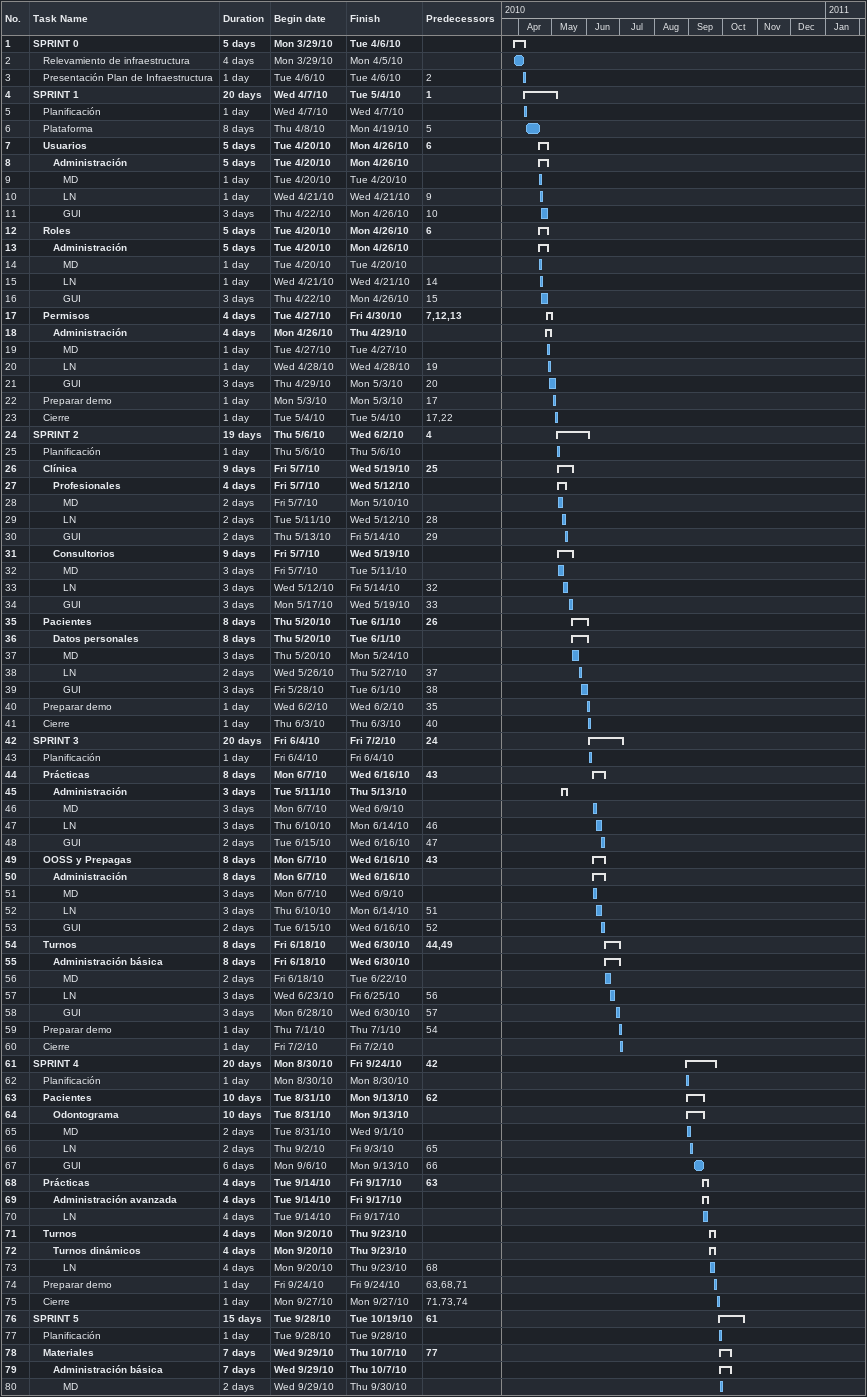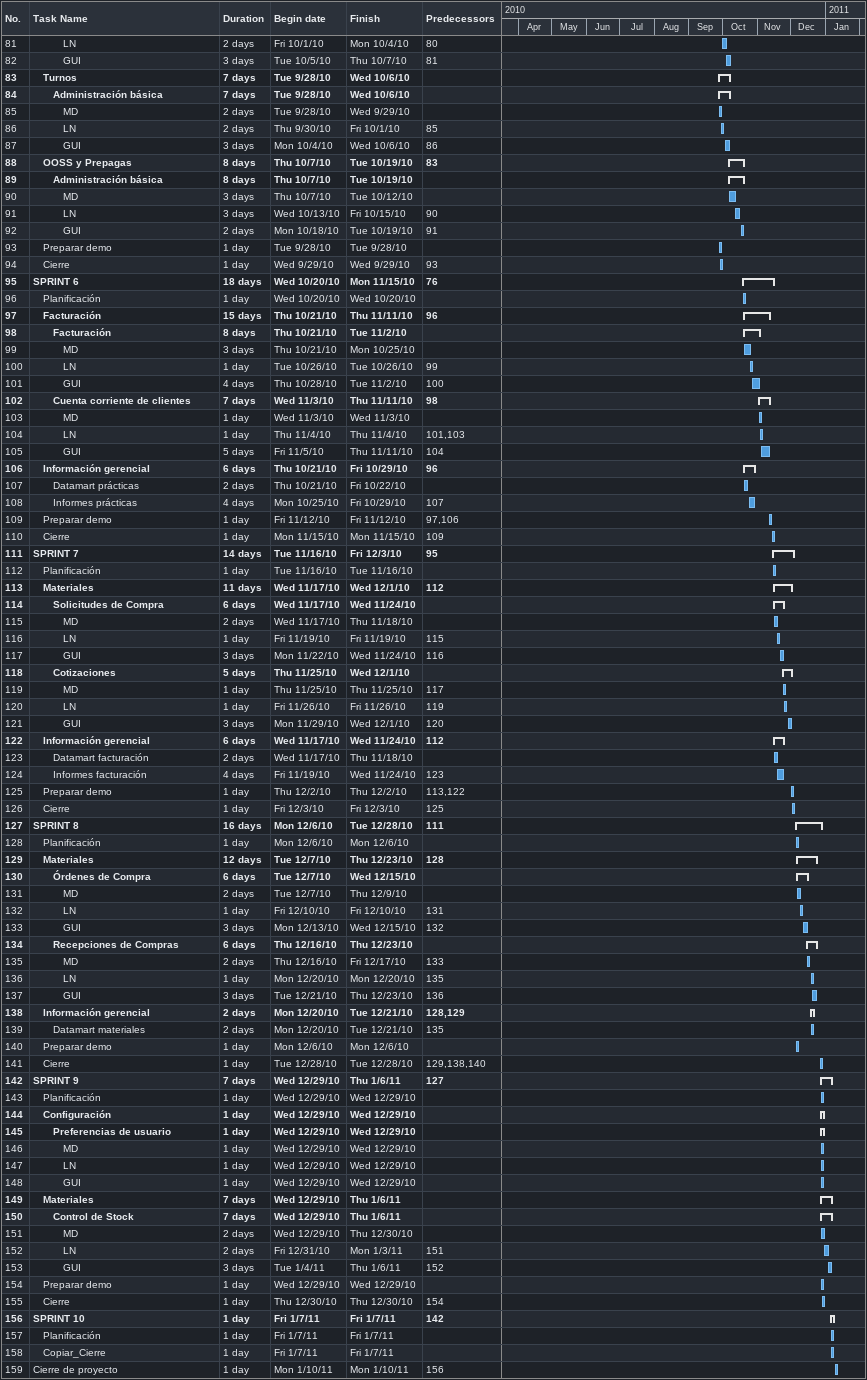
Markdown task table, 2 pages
| ID | Level | Task | Duration | Start | Finish | Predecessors |
|---|---|---|---|---|---|---|
| 1 | 1 | **SPRINT 0** | 5d | 2010-03-29 | 2010-04-06 |  |
| 2 | 2 | Relevamiento de infraestructura | 4d | 2010-03-29 | 2010-04-05 |  |
| 3 | 2 | Presentación Plan de Infraestructura | 1d | 2010-04-06 | 2010-04-06 | 2 |
| 4 | 1 | **SPRINT 1** | 20d | 2010-04-07 | 2010-05-04 | 1 |
| 5 | 2 | Planificación | 1d | 2010-04-07 | 2010-04-07 |  |
| 6 | 2 | Plataforma | 8d | 2010-04-08 | 2010-04-19 | 5 |
| 7 | 2 | **Usuarios** | 5d | 2010-04-20 | 2010-04-26 | 6 |
| 8 | 3 | **Administración** | 5d | 2010-04-20 | 2010-04-26 |  |
| 9 | 4 | MD | 1d | 2010-04-20 | 2010-04-20 |  |
| 10 | 4 | LN | 1d | 2010-04-21 | 2010-04-21 | 9 |
| 11 | 4 | GUI | 3d | 2010-04-22 | 2010-04-26 | 10 |
| 12 | 2 | **Roles** | 5d | 2010-04-20 | 2010-04-26 | 6 |
| 13 | 3 | **Administración** | 5d | 2010-04-20 | 2010-04-26 |  |
| 14 | 4 | MD | 1d | 2010-04-20 | 2010-04-20 |  |
| 15 | 4 | LN | 1d | 2010-04-21 | 2010-04-21 | 14 |
| 16 | 4 | GUI | 3d | 2010-04-22 | 2010-04-26 | 15 |
| 17 | 2 | **Permisos** | 4d | 2010-04-27 | 2010-04-30 | 7, 12, 13 |
| 18 | 3 | **Administración** | 4d | 2010-04-26 | 2010-04-29 |  |
| 19 | 4 | MD | 1d | 2010-04-27 | 2010-04-27 |  |
| 20 | 4 | LN | 1d | 2010-04-28 | 2010-04-28 | 19 |
| 21 | 4 | GUI | 3d | 2010-04-29 | 2010-05-03 | 20 |
| 22 | 2 | Preparar demo | 1d | 2010-05-03 | 2010-05-03 | 17 |
| 23 | 2 | Cierre | 1d | 2010-05-04 | 2010-05-04 | 17, 22 |
| 24 | 1 | **SPRINT 2** | 19d | 2010-05-06 | 2010-06-02 | 4 |
| 25 | 2 | Planificación | 1d | 2010-05-06 | 2010-05-06 |  |
| 26 | 2 | **Clínica** | 9d | 2010-05-07 | 2010-05-19 | 25 |
| 27 | 3 | **Profesionales** | 4d | 2010-05-07 | 2010-05-12 |  |
| 28 | 4 | MD | 2d | 2010-05-07 | 2010-05-10 |  |
| 29 | 4 | LN | 2d | 2010-05-11 | 2010-05-12 | 28 |
| 30 | 4 | GUI | 2d | 2010-05-13 | 2010-05-14 | 29 |
| 31 | 3 | **Consultorios** | 9d | 2010-05-07 | 2010-05-19 |  |
| 32 | 4 | MD | 3d | 2010-05-07 | 2010-05-11 |  |
| 33 | 4 | LN | 3d | 2010-05-12 | 2010-05-14 | 32 |
| 34 | 4 | GUI | 3d | 2010-05-17 | 2010-05-19 | 33 |
| 35 | 2 | **Pacientes** | 8d | 2010-05-20 | 2010-06-01 | 26 |
| 36 | 3 | **Datos personales** | 8d | 2010-05-20 | 2010-06-01 |  |
| 37 | 4 | MD | 3d | 2010-05-20 | 2010-05-24 |  |
| 38 | 4 | LN | 2d | 2010-05-26 | 2010-05-27 | 37 |
| 39 | 4 | GUI | 3d | 2010-05-28 | 2010-06-01 | 38 |
| 40 | 2 | Preparar demo | 1d | 2010-06-02 | 2010-06-02 | 35 |
| 41 | 2 | Cierre | 1d | 2010-06-03 | 2010-06-03 | 40 |
| 42 | 1 | **SPRINT 3** | 20d | 2010-06-04 | 2010-07-02 | 24 |
| 43 | 2 | Planificación | 1d | 2010-06-04 | 2010-06-04 |  |
| 44 | 2 | **Prácticas** | 8d | 2010-06-07 | 2010-06-16 | 43 |
| 45 | 3 | **Administración** | 3d | 2010-05-11 | 2010-05-13 |  |
| 46 | 4 | MD | 3d | 2010-06-07 | 2010-06-09 |  |
| 47 | 4 | LN | 3d | 2010-06-10 | 2010-06-14 | 46 |
| 48 | 4 | GUI | 2d | 2010-06-15 | 2010-06-16 | 47 |
| 49 | 2 | **OOSS y Prepagas** | 8d | 2010-06-07 | 2010-06-16 | 43 |
| 50 | 3 | **Administración** | 8d | 2010-06-07 | 2010-06-16 |  |
| 51 | 4 | MD | 3d | 2010-06-07 | 2010-06-09 |  |
| 52 | 4 | LN | 3d | 2010-06-10 | 2010-06-14 | 51 |
| 53 | 4 | GUI | 2d | 2010-06-15 | 2010-06-16 | 52 |
| 54 | 2 | **Turnos** | 8d | 2010-06-18 | 2010-06-30 | 44, 49 |
| 55 | 3 | **Administración básica** | 8d | 2010-06-18 | 2010-06-30 |  |
| 56 | 4 | MD | 2d | 2010-06-18 | 2010-06-22 |  |
| 57 | 4 | LN | 3d | 2010-06-23 | 2010-06-25 | 56 |
| 58 | 4 | GUI | 3d | 2010-06-28 | 2010-06-30 | 57 |
| 59 | 2 | Preparar demo | 1d | 2010-07-01 | 2010-07-01 | 54 |
| 60 | 2 | Cierre | 1d | 2010-07-02 | 2010-07-02 |  |
| 61 | 1 | **SPRINT 4** | 20d | 2010-08-30 | 2010-09-24 | 42 |
| 62 | 2 | Planificación | 1d | 2010-08-30 | 2010-08-30 |  |
| 63 | 2 | **Pacientes** | 10d | 2010-08-31 | 2010-09-13 | 62 |
| 64 | 3 | **Odontograma** | 10d | 2010-08-31 | 2010-09-13 |  |
| 65 | 4 | MD | 2d | 2010-08-31 | 2010-09-01 |  |
| 66 | 4 | LN | 2d | 2010-09-02 | 2010-09-03 | 65 |
| 67 | 4 | GUI | 6d | 2010-09-06 | 2010-09-13 | 66 |
| 68 | 2 | **Prácticas** | 4d | 2010-09-14 | 2010-09-17 | 63 |
| 69 | 3 | **Administración avanzada** | 4d | 2010-09-14 | 2010-09-17 |  |
| 70 | 4 | LN | 4d | 2010-09-14 | 2010-09-17 |  |
| 71 | 2 | **Turnos** | 4d | 2010-09-20 | 2010-09-23 |  |
| 72 | 3 | **Turnos dinámicos** | 4d | 2010-09-20 | 2010-09-23 |  |
| 73 | 4 | LN | 4d | 2010-09-20 | 2010-09-23 | 68 |
| 74 | 2 | Preparar demo | 1d | 2010-09-24 | 2010-09-24 | 63, 68, 71 |
| 75 | 2 | Cierre | 1d | 2010-09-27 | 2010-09-27 | 71, 73, 74 |
| 76 | 1 | **SPRINT 5** | 15d | 2010-09-28 | 2010-10-19 | 61 |
| 77 | 2 | Planificación | 1d | 2010-09-28 | 2010-09-28 |  |
| 78 | 2 | **Materiales** | 7d | 2010-09-29 | 2010-10-07 | 77 |
| 79 | 3 | **Administración básica** | 7d | 2010-09-29 | 2010-10-07 |  |
| 80 | 4 | MD | 2d | 2010-09-29 | 2010-09-30 |  |
| 81 | 4 | LN | 2d | 2010-10-01 | 2010-10-04 | 80 |
| 82 | 4 | GUI | 3d | 2010-10-05 | 2010-10-07 | 81 |
| 83 | 2 | **Turnos** | 7d | 2010-09-28 | 2010-10-06 |  |
| 84 | 3 | **Administración básica** | 7d | 2010-09-28 | 2010-10-06 |  |
| 85 | 4 | MD | 2d | 2010-09-28 | 2010-09-29 |  |
| 86 | 4 | LN | 2d | 2010-09-30 | 2010-10-01 | 85 |
| 87 | 4 | GUI | 3d | 2010-10-04 | 2010-10-06 | 86 |
| 88 | 2 | **OOSS y Prepagas** | 8d | 2010-10-07 | 2010-10-19 | 83 |
| 89 | 3 | **Administración básica** | 8d | 2010-10-07 | 2010-10-19 |  |
| 90 | 4 | MD | 3d | 2010-10-07 | 2010-10-12 |  |
| 91 | 4 | LN | 3d | 2010-10-13 | 2010-10-15 | 90 |
| 92 | 4 | GUI | 2d | 2010-10-18 | 2010-10-19 | 91 |
| 93 | 2 | Preparar demo | 1d | 2010-09-28 | 2010-09-28 |  |
| 94 | 2 | Cierre | 1d | 2010-09-29 | 2010-09-29 | 93 |
| 95 | 1 | **SPRINT 6** | 18d | 2010-10-20 | 2010-11-15 | 76 |
| 96 | 2 | Planificación | 1d | 2010-10-20 | 2010-10-20 |  |
| 97 | 2 | **Facturación** | 15d | 2010-10-21 | 2010-11-11 | 96 |
| 98 | 3 | **Facturación** | 8d | 2010-10-21 | 2010-11-02 |  |
| 99 | 4 | MD | 3d | 2010-10-21 | 2010-10-25 |  |
| 100 | 4 | LN | 1d | 2010-10-26 | 2010-10-26 | 99 |
| 101 | 4 | GUI | 4d | 2010-10-28 | 2010-11-02 | 100 |
| 102 | 3 | **Cuenta corriente de clientes** | 7d | 2010-11-03 | 2010-11-11 | 98 |
| 103 | 4 | MD | 1d | 2010-11-03 | 2010-11-03 |  |
| 104 | 4 | LN | 1d | 2010-11-04 | 2010-11-04 | 101, 103 |
| 105 | 4 | GUI | 5d | 2010-11-05 | 2010-11-11 | 104 |
| 106 | 2 | **Información gerencial** | 6d | 2010-10-21 | 2010-10-29 | 96 |
| 107 | 3 | Datamart prácticas | 2d | 2010-10-21 | 2010-10-22 |  |
| 108 | 3 | Informes prácticas | 4d | 2010-10-25 | 2010-10-29 | 107 |
| 109 | 2 | Preparar demo | 1d | 2010-11-12 | 2010-11-12 | 97, 106 |
| 110 | 2 | Cierre | 1d | 2010-11-15 | 2010-11-15 | 109 |
| 111 | 1 | **SPRINT 7** | 14d | 2010-11-16 | 2010-12-03 | 95 |
| 112 | 2 | Planificación | 1d | 2010-11-16 | 2010-11-16 |  |
| 113 | 2 | **Materiales** | 11d | 2010-11-17 | 2010-12-01 | 112 |
| 114 | 3 | **Solicitudes de Compra** | 6d | 2010-11-17 | 2010-11-24 |  |
| 115 | 4 | MD | 2d | 2010-11-17 | 2010-11-18 |  |
| 116 | 4 | LN | 1d | 2010-11-19 | 2010-11-19 | 115 |
| 117 | 4 | GUI | 3d | 2010-11-22 | 2010-11-24 | 116 |
| 118 | 3 | **Cotizaciones** | 5d | 2010-11-25 | 2010-12-01 |  |
| 119 | 4 | MD | 1d | 2010-11-25 | 2010-11-25 | 117 |
| 120 | 4 | LN | 1d | 2010-11-26 | 2010-11-26 | 119 |
| 121 | 4 | GUI | 3d | 2010-11-29 | 2010-12-01 | 120 |
| 122 | 2 | **Información gerencial** | 6d | 2010-11-17 | 2010-11-24 | 112 |
| 123 | 3 | Datamart facturación | 2d | 2010-11-17 | 2010-11-18 |  |
| 124 | 3 | Informes facturación | 4d | 2010-11-19 | 2010-11-24 | 123 |
| 125 | 2 | Preparar demo | 1d | 2010-12-02 | 2010-12-02 | 113, 122 |
| 126 | 2 | Cierre | 1d | 2010-12-03 | 2010-12-03 | 125 |
| 127 | 1 | **SPRINT 8** | 16d | 2010-12-06 | 2010-12-28 | 111 |
| 128 | 2 | Planificación | 1d | 2010-12-06 | 2010-12-06 |  |
| 129 | 2 | **Materiales** | 12d | 2010-12-07 | 2010-12-23 | 128 |
| 130 | 3 | **Órdenes de Compra** | 6d | 2010-12-07 | 2010-12-15 |  |
| 131 | 4 | MD | 2d | 2010-12-07 | 2010-12-09 |  |
| 132 | 4 | LN | 1d | 2010-12-10 | 2010-12-10 | 131 |
| 133 | 4 | GUI | 3d | 2010-12-13 | 2010-12-15 | 132 |
| 134 | 3 | **Recepciones de Compras** | 6d | 2010-12-16 | 2010-12-23 |  |
| 135 | 4 | MD | 2d | 2010-12-16 | 2010-12-17 | 133 |
| 136 | 4 | LN | 1d | 2010-12-20 | 2010-12-20 | 135 |
| 137 | 4 | GUI | 3d | 2010-12-21 | 2010-12-23 | 136 |
| 138 | 2 | **Información gerencial** | 2d | 2010-12-20 | 2010-12-21 | 128, 129 |
| 139 | 3 | Datamart materiales | 2d | 2010-12-20 | 2010-12-21 | 135 |
| 140 | 2 | Preparar demo | 1d | 2010-12-06 | 2010-12-06 |  |
| 141 | 2 | Cierre | 1d | 2010-12-28 | 2010-12-28 | 129, 138, 140 |
| 142 | 1 | **SPRINT 9** | 7d | 2010-12-29 | 2011-01-06 | 127 |
| 143 | 2 | Planificación | 1d | 2010-12-29 | 2010-12-29 |  |
| 144 | 2 | **Configuración** | 1d | 2010-12-29 | 2010-12-29 |  |
| 145 | 3 | **Preferencias de usuario** | 1d | 2010-12-29 | 2010-12-29 |  |
| 146 | 4 | MD | 1d | 2010-12-29 | 2010-12-29 |  |
| 147 | 4 | LN | 1d | 2010-12-29 | 2010-12-29 |  |
| 148 | 4 | GUI | 1d | 2010-12-29 | 2010-12-29 |  |
| 149 | 2 | **Materiales** | 7d | 2010-12-29 | 2011-01-06 |  |
| 150 | 3 | **Control de Stock** | 7d | 2010-12-29 | 2011-01-06 |  |
| 151 | 4 | MD | 2d | 2010-12-29 | 2010-12-30 |  |
| 152 | 4 | LN | 2d | 2010-12-31 | 2011-01-03 | 151 |
| 153 | 4 | GUI | 3d | 2011-01-04 | 2011-01-06 | 152 |
| 154 | 2 | Preparar demo | 1d | 2010-12-29 | 2010-12-29 |  |
| 155 | 2 | Cierre | 1d | 2010-12-30 | 2010-12-30 | 154 |
| 156 | 1 | **SPRINT 10** | 1d | 2011-01-07 | 2011-01-07 | 142 |
| 157 | 2 | Planificación | 1d | 2011-01-07 | 2011-01-07 |  |
| 158 | 2 | Copiar_Cierre | 1d | 2011-01-07 | 2011-01-07 |  |
| 159 | 1 | Cierre de proyecto | 1d | 2011-01-10 | 2011-01-10 | 156 |
